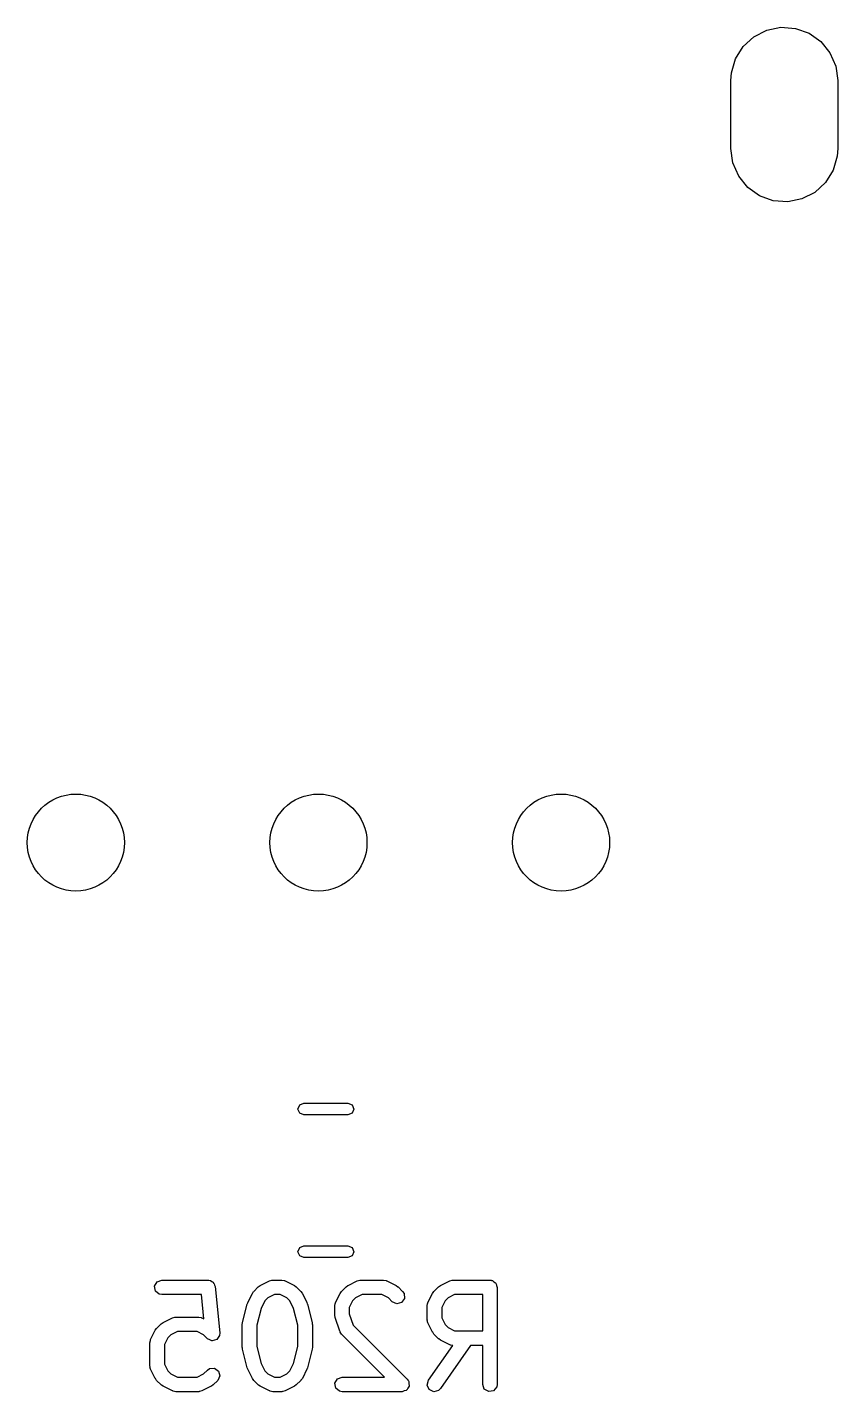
# Model space of a CAD drawing. Extents: x 64 to 231, y -147 to -43.
# Drawn here: x 156.9 to 165.25, y -62.3 to -48.24 of the extents above; entities that cross this region are included whole.
import ezdxf

# ---------------------------------------------------------------- set-up
doc = ezdxf.new("R2010")
doc.units = 0
doc.layers.add('BLACK', color=7, linetype='CONTINUOUS')

msp = doc.modelspace()

# ---------------------------------------------------------------- linework, layer by layer
at = {"layer": 'BLACK', "linetype": 'CONTINUOUS'}
for p, q in [((164.273, -48.4414), (164.383, -48.3404)), ((164.383, -48.3404), (164.516, -48.2726)), ((164.516, -48.2726), (164.662, -48.2431)), ((164.662, -48.2431), (164.811, -48.254)), ((164.811, -48.254), (164.952, -48.3046)), ((164.952, -48.3046), (165.074, -48.3911)), ((164.195, -48.5683), (164.273, -48.4414)), ((165.074, -48.3911), (165.167, -48.5071)), ((164.153, -48.7117), (164.195, -48.5683)), ((165.167, -48.5071), (165.227, -48.6441)), ((164.147, -48.792), (164.153, -48.7117)), ((165.227, -48.6441), (165.247, -48.792)), ((164.147, -49.492), (164.147, -48.792)), ((165.247, -48.792), (165.247, -49.492)), ((164.167, -49.6399), (164.147, -49.492)), ((165.241, -49.5723), (165.199, -49.7157)), ((165.247, -49.492), (165.241, -49.5723)), ((164.227, -49.7769), (164.167, -49.6399)), ((165.199, -49.7157), (165.121, -49.8426)), ((164.32, -49.8929), (164.227, -49.7769)), ((164.442, -49.9794), (164.32, -49.8929)), ((165.121, -49.8426), (165.011, -49.9436)), ((164.583, -50.03), (164.442, -49.9794)), ((164.732, -50.0409), (164.583, -50.03)), ((164.878, -50.0114), (164.732, -50.0409)), ((165.011, -49.9436), (164.878, -50.0114)), ((159.686, -59.3868), (159.704, -59.3444)), ((159.704, -59.4292), (159.686, -59.3868)), ((159.704, -59.3444), (159.746, -59.3268)), ((159.746, -59.4468), (159.704, -59.4292)), ((159.746, -59.3268), (160.2, -59.3268)), ((160.2, -59.4468), (159.746, -59.4468)), ((160.2, -59.3268), (160.243, -59.3444)), ((160.243, -59.4292), (160.2, -59.4468)), ((160.243, -59.3444), (160.26, -59.3868)), ((160.26, -59.3868), (160.243, -59.4292)), ((159.686, -60.8568), (159.704, -60.8144)), ((159.704, -60.8992), (159.686, -60.8568)), ((159.704, -60.8144), (159.746, -60.7968)), ((159.746, -60.7968), (160.2, -60.7968)), ((160.2, -60.7968), (160.243, -60.8144)), ((160.243, -60.8144), (160.26, -60.8568)), ((160.26, -60.8568), (160.243, -60.8992)), ((159.746, -60.9168), (159.704, -60.8992)), ((160.2, -60.9168), (159.746, -60.9168)), ((160.243, -60.8992), (160.2, -60.9168)), ((158.209, -61.2112), (158.235, -61.1667)), ((158.218, -61.2617), (158.209, -61.2112)), ((158.257, -61.2947), (158.218, -61.2617)), ((158.235, -61.1667), (158.283, -61.1492)), ((158.283, -61.1492), (158.759, -61.1492)), ((158.759, -61.1492), (158.763, -61.1499)), ((158.763, -61.1499), (158.765, -61.1494)), ((158.765, -61.1494), (158.767, -61.1507)), ((158.767, -61.1507), (158.785, -61.1537)), ((158.785, -61.1537), (158.797, -61.1639)), ((158.797, -61.1639), (158.811, -61.1705)), ((158.811, -61.1705), (158.816, -61.1799)), ((158.816, -61.1799), (158.824, -61.1867)), ((158.824, -61.1867), (158.827, -61.2024)), ((158.827, -61.2024), (158.834, -61.2167)), ((158.834, -61.2167), (158.881, -61.6929)), ((159.216, -61.2859), (159.229, -61.2679)), ((159.229, -61.2679), (159.23, -61.2664)), ((159.23, -61.2664), (159.277, -61.2188)), ((159.277, -61.2188), (159.296, -61.2059)), ((159.296, -61.2059), (159.297, -61.2047)), ((159.297, -61.2047), (159.392, -61.1571)), ((159.392, -61.1571), (159.417, -61.1497)), ((159.417, -61.1497), (159.421, -61.1507)), ((159.421, -61.1507), (159.426, -61.1492)), ((159.426, -61.1492), (159.521, -61.1492)), ((159.521, -61.1492), (159.546, -61.1537)), ((159.546, -61.1537), (159.55, -61.1566)), ((159.55, -61.1566), (159.554, -61.1571)), ((159.554, -61.1571), (159.65, -61.2047)), ((159.65, -61.2047), (159.668, -61.2181)), ((159.668, -61.2181), (159.669, -61.2188)), ((159.669, -61.2188), (159.717, -61.2664)), ((159.717, -61.2664), (159.73, -61.2848)), ((160.12, -61.2859), (160.134, -61.2679)), ((160.134, -61.2664), (160.182, -61.2188)), ((160.134, -61.2679), (160.134, -61.2664)), ((160.182, -61.2188), (160.2, -61.2059)), ((160.2, -61.2059), (160.202, -61.2047)), ((160.202, -61.2047), (160.297, -61.1571)), ((160.297, -61.1571), (160.322, -61.1497)), ((160.322, -61.1497), (160.326, -61.1507)), ((160.326, -61.1507), (160.33, -61.1492)), ((160.33, -61.1492), (160.568, -61.1492)), ((160.568, -61.1492), (160.594, -61.1537)), ((160.594, -61.1537), (160.598, -61.1566)), ((160.598, -61.1566), (160.602, -61.1571)), ((160.602, -61.1571), (160.697, -61.2047)), ((160.697, -61.2047), (160.715, -61.2181)), ((160.715, -61.2181), (160.717, -61.2188)), ((160.717, -61.2188), (160.764, -61.2664)), ((160.764, -61.2664), (160.779, -61.2877)), ((161.073, -61.2859), (161.086, -61.2679)), ((161.086, -61.2679), (161.087, -61.2664)), ((161.087, -61.2664), (161.134, -61.2188)), ((161.134, -61.2188), (161.153, -61.2059)), ((161.153, -61.2059), (161.154, -61.2047)), ((161.154, -61.2047), (161.249, -61.1571)), ((161.249, -61.1571), (161.274, -61.1497)), ((161.274, -61.1497), (161.279, -61.1507)), ((161.279, -61.1507), (161.283, -61.1492)), ((161.283, -61.1492), (161.664, -61.1492)), ((161.664, -61.1492), (161.673, -61.1509)), ((161.673, -61.1509), (161.677, -61.1503)), ((161.677, -61.1503), (161.68, -61.152)), ((161.68, -61.152), (161.689, -61.1537)), ((161.689, -61.1537), (161.704, -61.1662)), ((161.704, -61.1662), (161.721, -61.176)), ((161.721, -61.176), (161.723, -61.1823)), ((161.723, -61.1823), (161.729, -61.1867)), ((161.729, -61.1867), (161.732, -61.2059)), ((161.732, -61.2059), (161.739, -61.2242)), ((161.739, -61.2242), (161.739, -62.2242)), ((158.283, -61.2992), (158.257, -61.2947)), ((158.691, -61.2992), (158.283, -61.2992)), ((158.716, -61.5474), (158.691, -61.2992)), ((159.115, -61.5869), (159.162, -61.3965)), ((159.162, -61.3965), (159.168, -61.3846)), ((159.168, -61.3811), (159.216, -61.2859)), ((159.168, -61.3846), (159.168, -61.3811)), ((159.344, -61.3638), (159.306, -61.4408)), ((159.375, -61.3334), (159.344, -61.3638)), ((159.443, -61.2992), (159.375, -61.3334)), ((159.503, -61.2992), (159.443, -61.2992)), ((159.572, -61.3334), (159.503, -61.2992)), ((159.602, -61.3638), (159.572, -61.3334)), ((159.641, -61.4408), (159.602, -61.3638)), ((159.73, -61.2848), (159.731, -61.2859)), ((159.731, -61.2859), (159.778, -61.3811)), ((159.778, -61.3811), (159.782, -61.3935)), ((159.782, -61.3935), (159.784, -61.3965)), ((159.784, -61.3965), (159.832, -61.5869)), ((160.065, -61.4147), (160.069, -61.389)), ((160.065, -61.5099), (160.065, -61.4147)), ((160.069, -61.389), (160.072, -61.3856)), ((160.072, -61.3856), (160.073, -61.3811)), ((160.073, -61.3811), (160.12, -61.2859)), ((160.249, -61.3638), (160.215, -61.4324)), ((160.28, -61.3334), (160.249, -61.3638)), ((160.348, -61.2992), (160.28, -61.3334)), ((160.551, -61.2992), (160.348, -61.2992)), ((160.619, -61.3334), (160.551, -61.2992)), ((160.658, -61.3725), (160.619, -61.3334)), ((160.705, -61.3941), (160.658, -61.3725)), ((160.754, -61.3809), (160.705, -61.3941)), ((160.784, -61.3388), (160.754, -61.3809)), ((160.779, -61.2877), (160.784, -61.3388)), ((161.017, -61.4147), (161.022, -61.389)), ((161.017, -61.5575), (161.017, -61.4147)), ((161.022, -61.389), (161.025, -61.3856)), ((161.025, -61.3811), (161.073, -61.2859)), ((161.025, -61.3856), (161.025, -61.3811)), ((161.202, -61.3638), (161.167, -61.4324)), ((161.232, -61.3334), (161.202, -61.3638)), ((161.3, -61.2992), (161.232, -61.3334)), ((161.589, -61.2992), (161.3, -61.2992)), ((161.589, -61.673), (161.589, -61.2992)), ((158.297, -61.5857), (158.392, -61.5381)), ((158.392, -61.5381), (158.417, -61.5306)), ((158.417, -61.5306), (158.421, -61.5317)), ((158.421, -61.5317), (158.426, -61.5301)), ((158.426, -61.5301), (158.664, -61.5301)), ((158.664, -61.5301), (158.689, -61.5347)), ((158.689, -61.5347), (158.693, -61.5375)), ((158.693, -61.5375), (158.697, -61.5381)), ((158.697, -61.5381), (158.716, -61.5474)), ((159.306, -61.4408), (159.262, -61.6144)), ((159.684, -61.6144), (159.641, -61.4408)), ((160.065, -61.5114), (160.065, -61.5099)), ((160.069, -61.5336), (160.065, -61.5114)), ((160.116, -61.6765), (160.069, -61.5336)), ((160.215, -61.4324), (160.215, -61.4977)), ((160.215, -61.4977), (160.253, -61.6122)), ((161.019, -61.5617), (161.017, -61.5575)), ((161.018, -61.5661), (161.019, -61.5617)), ((161.167, -61.4324), (161.167, -61.5398)), ((161.167, -61.5398), (161.202, -61.6083)), ((158.168, -61.7621), (158.216, -61.6668)), ((158.216, -61.6668), (158.229, -61.6488)), ((158.229, -61.6488), (158.23, -61.6473)), ((158.23, -61.6473), (158.277, -61.5997)), ((158.277, -61.5997), (158.296, -61.5869)), ((158.296, -61.5869), (158.297, -61.5857)), ((158.443, -61.6801), (158.375, -61.7144)), ((158.646, -61.6801), (158.443, -61.6801)), ((158.714, -61.7144), (158.646, -61.6801)), ((158.881, -61.6929), (158.879, -61.7189)), ((159.112, -61.6051), (159.115, -61.5904)), ((159.112, -61.8432), (159.112, -61.6051)), ((159.115, -61.5904), (159.115, -61.5869)), ((159.262, -61.6144), (159.262, -61.834)), ((159.684, -61.834), (159.684, -61.6144)), ((159.832, -61.5869), (159.833, -61.6019)), ((159.833, -61.6019), (159.834, -61.6051)), ((159.834, -61.6051), (159.834, -61.8432)), ((160.119, -61.68), (160.116, -61.6765)), ((160.12, -61.6844), (160.119, -61.68)), ((160.134, -61.7058), (160.12, -61.6844)), ((160.578, -62.1492), (160.134, -61.7058)), ((160.253, -61.6122), (160.812, -62.1711)), ((161.025, -61.5911), (161.018, -61.5661)), ((161.073, -61.6863), (161.025, -61.5911)), ((161.074, -61.6874), (161.073, -61.6863)), ((161.087, -61.7058), (161.074, -61.6874)), ((161.134, -61.7534), (161.087, -61.7058)), ((161.202, -61.6083), (161.232, -61.6387)), ((161.232, -61.6387), (161.3, -61.673)), ((161.3, -61.673), (161.589, -61.673)), ((158.16, -61.7956), (158.165, -61.77)), ((158.16, -62.0337), (158.16, -61.7956)), ((158.165, -61.77), (158.168, -61.7665)), ((158.168, -61.7665), (158.168, -61.7621)), ((158.344, -61.7448), (158.31, -61.8133)), ((158.31, -61.8133), (158.31, -62.016)), ((158.375, -61.7144), (158.344, -61.7448)), ((158.754, -61.7534), (158.714, -61.7144)), ((158.754, -61.7536), (158.754, -61.7534)), ((158.754, -61.7541), (158.754, -61.7536)), ((158.777, -61.7644), (158.754, -61.7541)), ((158.8, -61.7751), (158.777, -61.7644)), ((158.801, -61.7752), (158.8, -61.775)), ((158.8, -61.775), (158.8, -61.7751)), ((158.825, -61.7683), (158.801, -61.7752)), ((158.85, -61.7618), (158.825, -61.7683)), ((158.865, -61.7404), (158.85, -61.7613)), ((158.85, -61.7613), (158.85, -61.7614)), ((158.85, -61.7614), (158.85, -61.7618)), ((158.879, -61.7198), (158.865, -61.7404)), ((158.879, -61.7189), (158.879, -61.7193)), ((158.879, -61.7193), (158.879, -61.7198)), ((159.114, -61.8465), (159.112, -61.8432)), ((159.115, -61.8614), (159.114, -61.8465)), ((159.262, -61.834), (159.306, -62.0075)), ((159.641, -62.0075), (159.684, -61.834)), ((159.834, -61.8432), (159.831, -61.858)), ((161.031, -62.1812), (161.282, -61.8228)), ((161.136, -61.7541), (161.134, -61.7534)), ((161.154, -61.7675), (161.136, -61.7541)), ((161.249, -61.8151), (161.154, -61.7675)), ((161.465, -61.823), (161.154, -62.2672)), ((161.254, -61.8156), (161.249, -61.8151)), ((161.257, -61.8185), (161.254, -61.8156)), ((161.282, -61.8228), (161.257, -61.8185)), ((161.589, -61.823), (161.465, -61.823)), ((161.589, -62.2242), (161.589, -61.823)), ((159.162, -62.0519), (159.115, -61.8614)), ((159.832, -61.8614), (159.784, -62.0519)), ((159.831, -61.858), (159.832, -61.8614)), ((158.162, -62.0379), (158.16, -62.0337)), ((158.161, -62.0423), (158.162, -62.0379)), ((158.168, -62.0672), (158.161, -62.0423)), ((158.216, -62.1625), (158.168, -62.0672)), ((158.31, -62.016), (158.344, -62.0845)), ((158.344, -62.0845), (158.375, -62.1149)), ((158.375, -62.1149), (158.443, -62.1492)), ((158.646, -62.1492), (158.714, -62.1149)), ((158.714, -62.1149), (158.754, -62.0759)), ((158.754, -62.0759), (158.775, -62.061)), ((158.775, -62.061), (158.826, -62.0565)), ((158.826, -62.0565), (158.868, -62.0859)), ((158.868, -62.0859), (158.881, -62.1355)), ((159.164, -62.0548), (159.162, -62.0519)), ((159.168, -62.0672), (159.164, -62.0548)), ((159.216, -62.1625), (159.168, -62.0672)), ((159.306, -62.0075), (159.344, -62.0845)), ((159.344, -62.0845), (159.375, -62.1149)), ((159.375, -62.1149), (159.443, -62.1492)), ((159.503, -62.1492), (159.572, -62.1149)), ((159.572, -62.1149), (159.602, -62.0845)), ((159.602, -62.0845), (159.641, -62.0075)), ((159.778, -62.0672), (159.731, -62.1625)), ((159.779, -62.0637), (159.778, -62.0672)), ((159.784, -62.0519), (159.779, -62.0637)), ((158.217, -62.1636), (158.216, -62.1625)), ((158.23, -62.182), (158.217, -62.1636)), ((158.277, -62.2296), (158.23, -62.182)), ((158.279, -62.2303), (158.277, -62.2296)), ((158.297, -62.2436), (158.279, -62.2303)), ((158.392, -62.2913), (158.297, -62.2436)), ((158.443, -62.1492), (158.646, -62.1492)), ((158.792, -62.2436), (158.697, -62.2913)), ((158.794, -62.2425), (158.792, -62.2436)), ((158.812, -62.2296), (158.794, -62.2425)), ((158.86, -62.182), (158.812, -62.2296)), ((158.881, -62.1355), (158.86, -62.182)), ((159.217, -62.1636), (159.216, -62.1625)), ((159.23, -62.182), (159.217, -62.1636)), ((159.277, -62.2296), (159.23, -62.182)), ((159.279, -62.2303), (159.277, -62.2296)), ((159.297, -62.2436), (159.279, -62.2303)), ((159.392, -62.2913), (159.297, -62.2436)), ((159.443, -62.1492), (159.503, -62.1492)), ((159.65, -62.2436), (159.554, -62.2913)), ((159.651, -62.2425), (159.65, -62.2436)), ((159.669, -62.2296), (159.651, -62.2425)), ((159.717, -62.182), (159.669, -62.2296)), ((159.731, -62.1625), (159.717, -62.1805)), ((159.717, -62.1805), (159.717, -62.182)), ((160.066, -62.2112), (160.092, -62.1667)), ((160.075, -62.2617), (160.066, -62.2112)), ((160.114, -62.2947), (160.075, -62.2617)), ((160.092, -62.1667), (160.14, -62.1492)), ((160.14, -62.1492), (160.578, -62.1492)), ((160.818, -62.2621), (160.807, -62.2816)), ((160.812, -62.1711), (160.821, -62.1846)), ((160.831, -62.2436), (160.818, -62.2621)), ((160.821, -62.1846), (160.824, -62.1867)), ((160.824, -62.1867), (160.824, -62.1887)), ((160.824, -62.1887), (160.827, -62.1925)), ((160.827, -62.1925), (160.829, -62.215)), ((160.829, -62.215), (160.833, -62.2372)), ((160.833, -62.2372), (160.831, -62.2402)), ((160.831, -62.2402), (160.831, -62.2436)), ((161.018, -62.2307), (161.031, -62.1812)), ((161.039, -62.2772), (161.018, -62.2307)), ((161.154, -62.2672), (161.135, -62.2856)), ((161.606, -62.2724), (161.589, -62.2242)), ((161.734, -62.2498), (161.701, -62.2891)), ((161.739, -62.2242), (161.734, -62.2498)), ((158.396, -62.2918), (158.392, -62.2913)), ((158.4, -62.2947), (158.396, -62.2918)), ((158.426, -62.2992), (158.4, -62.2947)), ((158.664, -62.2992), (158.426, -62.2992)), ((158.668, -62.2976), (158.664, -62.2992)), ((158.672, -62.2987), (158.668, -62.2976)), ((158.697, -62.2913), (158.672, -62.2987)), ((159.396, -62.2918), (159.392, -62.2913)), ((159.4, -62.2947), (159.396, -62.2918)), ((159.426, -62.2992), (159.4, -62.2947)), ((159.521, -62.2992), (159.426, -62.2992)), ((159.525, -62.2976), (159.521, -62.2992)), ((159.529, -62.2987), (159.525, -62.2976)), ((159.554, -62.2913), (159.529, -62.2987)), ((160.14, -62.2992), (160.114, -62.2947)), ((160.759, -62.2992), (160.14, -62.2992)), ((160.78, -62.2915), (160.759, -62.2992)), ((160.802, -62.2856), (160.78, -62.2915)), ((160.804, -62.2828), (160.802, -62.2856)), ((160.807, -62.2816), (160.804, -62.2828)), ((161.086, -62.2989), (161.039, -62.2772)), ((161.135, -62.2856), (161.086, -62.2989)), ((161.651, -62.298), (161.606, -62.2724)), ((161.701, -62.2891), (161.651, -62.298))]:
    msp.add_line(p, q, dxfattribs=at)
at = {"layer": 'BLACK'}
for centre in [(157.397, -56.642), (159.897, -56.642), (162.397, -56.642)]:
    msp.add_circle(centre, 0.5, dxfattribs=at)

doc.saveas('drawing.dxf')
